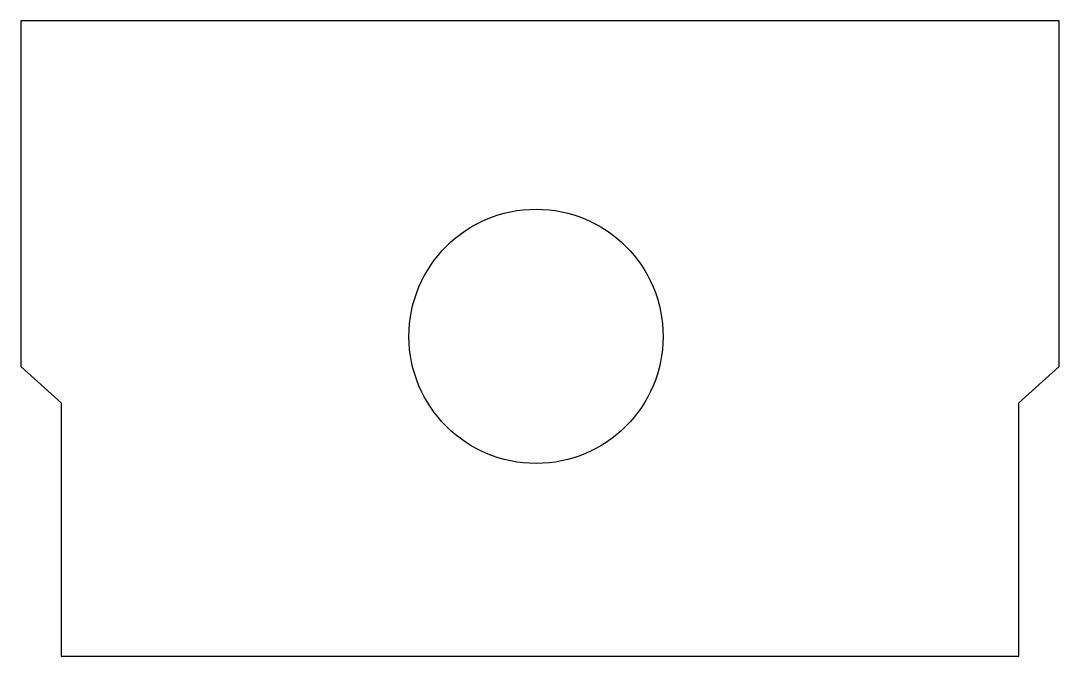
# Model space of a CAD drawing. Extents: x -12 to 12.1, y -7.3 to 7.4.
import ezdxf

# ---------------------------------------------------------------- set-up
doc = ezdxf.new("R2010")
doc.units = 0
doc.layers.get('0').update_dxf_attribs({"linetype": 'continuous'})

# ---------------------------------------------------------------- blocks, each defined once
blk = doc.blocks.new('SKETCH')
at = {"color": 7}
blk.add_lwpolyline([(-12.009, 7.434), (-12.009, -0.584), (-11.069, -1.432), (-11.069, -7.306), (11.153, -7.306), (11.153, -1.432), (12.093, -0.584), (12.093, 7.434)], close=True, dxfattribs=at)
blk.add_circle((-0.05, 0.114), 2.949, dxfattribs=at)

msp = doc.modelspace()

# ---------------------------------------------------------------- block references
at = {"color": 7}
msp.add_blockref('SKETCH', (0, 0), dxfattribs=at)

doc.saveas('drawing.dxf')
